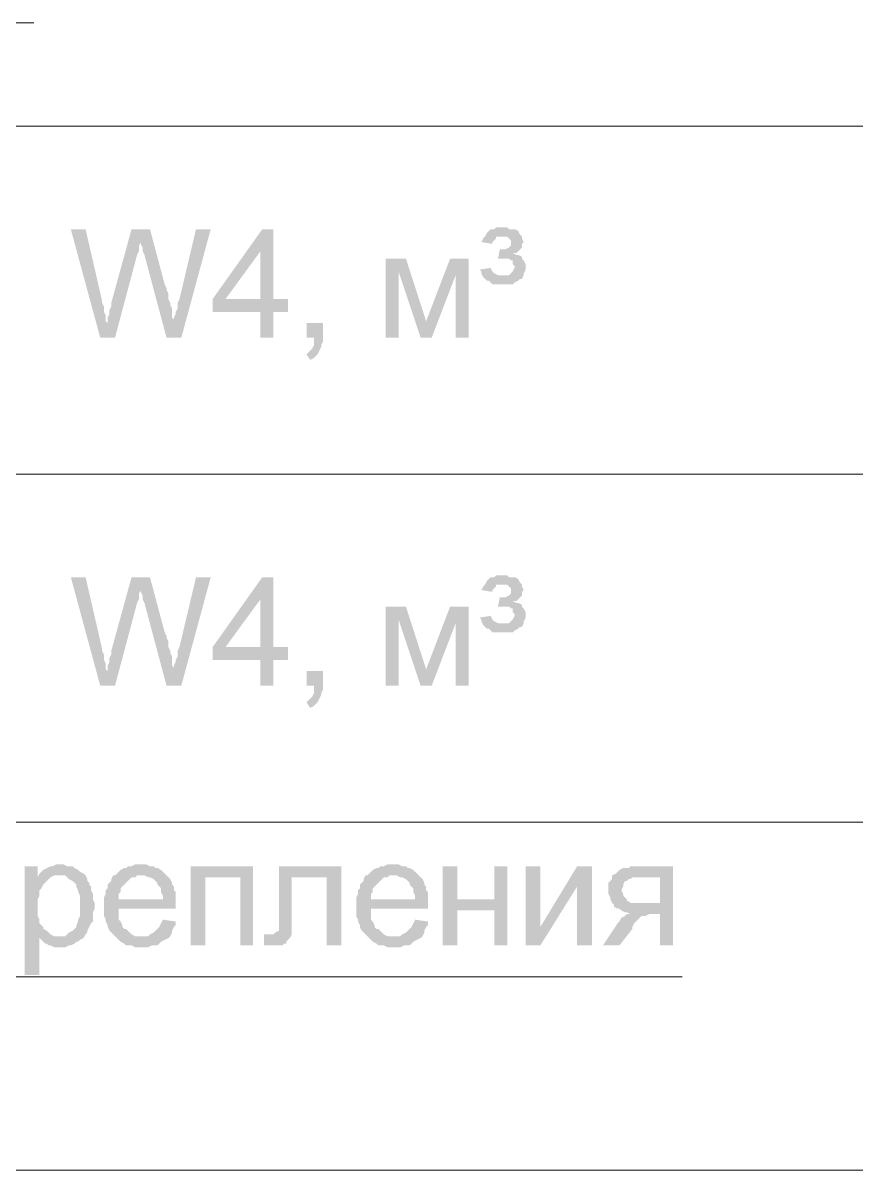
# Model space of a CAD drawing. Header units: millimetres. Extents: x -383313 to -161684, y -117025 to 99224.
# Drawn here: x -360299 to -358384, y -32083 to -29445 of the extents above; entities that cross this region are included whole.
import ezdxf

# ---------------------------------------------------------------- set-up
doc = ezdxf.new("R2010")
doc.units = ezdxf.units.MM
doc.header["$MEASUREMENT"] = 0
doc.layers.add('PDF_Geometry', color=7, linetype='Continuous')
doc.layers.add('PDF_Solid Fills', color=7, linetype='Continuous')

# ---------------------------------------------------------------- blocks, each defined once
blk = doc.blocks.new('A$Cf5759c35')
at = {"layer": 'PDF_Solid Fills'}
for points in [[(-1693.3, -11654.4), (-1727.2, -11654.4), (-1659.5, -11904.1), (-1642.5, -11870.3), (-1646.8, -11866), (-1646.8, -11857.6), (-1646.8, -11853.3), (-1651, -11844.9), (-1651, -11840.6), (-1651, -11832.2), (-1655.2, -11823.7), (-1655.2, -11819.5)], [(-1545.2, -11654.4), (-1587.5, -11654.4), (-1634.1, -11823.7), (-1634.1, -11823.7), (-1634.1, -11827.9), (-1634.1, -11832.2), (-1638.3, -11840.6), (-1638.3, -11849.1), (-1642.5, -11857.6), (-1642.5, -11870.3), (-1659.5, -11904.1), (-1625.6, -11904.1), (-1574.8, -11713.6), (-1574.8, -11713.6), (-1570.6, -11705.2), (-1570.6, -11700.9), (-1570.6, -11692.5), (-1566.3, -11684)], [(-1545.2, -11654.4), (-1566.3, -11684), (-1566.3, -11684), (-1566.3, -11688.2), (-1562.1, -11696.7), (-1562.1, -11705.2), (-1557.9, -11713.6), (-1507.1, -11904.1), (-1490.1, -11870.3), (-1490.1, -11861.8), (-1494.4, -11857.6), (-1494.4, -11849.1), (-1494.4, -11844.9), (-1494.4, -11836.4), (-1498.6, -11827.9), (-1498.6, -11823.7), (-1502.8, -11815.2), (-1502.8, -11811), (-1502.8, -11802.5), (-1507.1, -11794.1), (-1507.1, -11789.8), (-1511.3, -11781.4)], [(-1405.5, -11654.4), (-1439.3, -11654.4), (-1477.4, -11815.2), (-1481.7, -11823.7), (-1481.7, -11827.9), (-1481.7, -11836.4), (-1485.9, -11844.9), (-1485.9, -11849.1), (-1490.1, -11857.6), (-1490.1, -11861.8), (-1490.1, -11870.3), (-1507.1, -11904.1), (-1473.2, -11904.1)], [(-1261.5, -11654.4), (-1286.9, -11654.4), (-1401.2, -11815.2), (-1401.2, -11844.9), (-1291.2, -11844.9), (-1291.2, -11904.1), (-1261.5, -11904.1), (-1261.5, -11844.9), (-1227.7, -11844.9), (-1227.7, -11815.2), (-1261.5, -11815.2), (-1371.6, -11815.2), (-1291.2, -11705.2)], [(-1261.5, -11654.4), (-1291.2, -11705.2), (-1291.2, -11815.2), (-1371.6, -11815.2), (-1261.5, -11815.2)], [(-732.4, -11650.1), (-749.3, -11650.1), (-753.5, -11654.4), (-762, -11654.4), (-766.2, -11658.6), (-766.2, -11658.6), (-770.5, -11662.8), (-774.7, -11671.3), (-736.6, -11671.3), (-732.4, -11671.3), (-723.9, -11671.3), (-719.7, -11675.5), (-715.4, -11679.8), (-715.4, -11684), (-715.4, -11688.2), (-715.4, -11692.5), (-719.7, -11696.7), (-719.7, -11696.7), (-728.1, -11700.9), (-732.4, -11700.9), (-740.8, -11700.9), (-745.1, -11722.1), (-740.8, -11722.1), (-736.6, -11722.1), (-690, -11717.9), (-698.5, -11713.6), (-702.7, -11713.6), (-711.2, -11709.4), (-711.2, -11709.4), (-702.7, -11709.4), (-698.5, -11705.2), (-694.3, -11700.9), (-690, -11696.7), (-690, -11688.2), (-685.8, -11684), (-690, -11675.5), (-690, -11671.3), (-694.3, -11667.1), (-698.5, -11658.6), (-698.5, -11658.6), (-707, -11654.4), (-711.2, -11654.4), (-719.7, -11654.4), (-723.9, -11650.1)], [(-774.7, -11671.3), (-778.9, -11675.5), (-783.2, -11684), (-757.8, -11688.2), (-757.8, -11684), (-753.5, -11679.8), (-749.3, -11675.5), (-749.3, -11671.3), (-740.8, -11671.3), (-736.6, -11671.3)], [(-956.7, -11722.1), (-1003.3, -11722.1), (-1003.3, -11904.1), (-973.7, -11904.1), (-973.7, -11751.7)], [(-812.8, -11722.1), (-855.1, -11722.1), (-910.2, -11866), (-922.9, -11904.1), (-897.5, -11904.1), (-842.4, -11760.2)], [(-690, -11717.9), (-736.6, -11722.1), (-719.7, -11722.1), (-715.4, -11726.3), (-711.2, -11726.3), (-711.2, -11734.8), (-707, -11739), (-707, -11743.3), (-711.2, -11751.7), (-715.4, -11756), (-715.4, -11756), (-719.7, -11760.2), (-728.1, -11760.2), (-736.6, -11760.2), (-778.9, -11764.4), (-774.7, -11768.7), (-770.5, -11772.9), (-766.2, -11772.9), (-762, -11777.1), (-757.8, -11781.4), (-749.3, -11781.4), (-740.8, -11781.4), (-732.4, -11781.4), (-723.9, -11781.4), (-719.7, -11781.4), (-711.2, -11781.4), (-707, -11777.1), (-698.5, -11772.9), (-694.3, -11768.7), (-690, -11768.7), (-685.8, -11760.2), (-685.8, -11756), (-681.6, -11747.5), (-681.6, -11743.3), (-681.6, -11743.3), (-681.6, -11734.8), (-685.8, -11726.3), (-690, -11722.1)], [(-762, -11743.3), (-787.4, -11747.5), (-783.2, -11751.7), (-783.2, -11756), (-778.9, -11764.4), (-736.6, -11760.2), (-740.8, -11760.2), (-745.1, -11760.2), (-753.5, -11756), (-753.5, -11756), (-757.8, -11751.7)], [(-1147.2, -11870.3), (-1185.3, -11870.3), (-1185.3, -11904.1), (-1168.4, -11904.1), (-1168.4, -11908.4), (-1168.4, -11916.8), (-1168.4, -11921.1), (-1172.6, -11929.5), (-1176.9, -11933.8), (-1181.1, -11938), (-1185.3, -11942.2), (-1176.9, -11954.9), (-1176.9, -11954.9), (-1168.4, -11950.7), (-1164.2, -11946.5), (-1159.9, -11942.2), (-1155.7, -11933.8), (-1155.7, -11933.8), (-1151.5, -11925.3), (-1151.5, -11921.1), (-1147.2, -11912.6), (-1147.2, -11904.1)], [(-1693.3, -12454.5), (-1727.2, -12454.5), (-1659.5, -12704.2), (-1642.5, -12670.4), (-1646.8, -12666.1), (-1646.8, -12657.7), (-1646.8, -12653.4), (-1651, -12645), (-1651, -12640.7), (-1651, -12632.3), (-1655.2, -12623.8), (-1655.2, -12619.6)], [(-1545.2, -12454.5), (-1587.5, -12454.5), (-1634.1, -12623.8), (-1634.1, -12623.8), (-1634.1, -12628), (-1634.1, -12632.3), (-1638.3, -12640.7), (-1638.3, -12649.2), (-1642.5, -12657.7), (-1642.5, -12670.4), (-1659.5, -12704.2), (-1625.6, -12704.2), (-1574.8, -12513.7), (-1574.8, -12513.7), (-1570.6, -12505.3), (-1570.6, -12501), (-1570.6, -12492.6), (-1566.3, -12484.1)], [(-1545.2, -12454.5), (-1566.3, -12484.1), (-1566.3, -12484.1), (-1566.3, -12488.3), (-1562.1, -12496.8), (-1562.1, -12505.3), (-1557.9, -12513.7), (-1507.1, -12704.2), (-1490.1, -12670.4), (-1490.1, -12661.9), (-1494.4, -12657.7), (-1494.4, -12649.2), (-1494.4, -12645), (-1494.4, -12636.5), (-1498.6, -12628), (-1498.6, -12623.8), (-1502.8, -12615.3), (-1502.8, -12611.1), (-1502.8, -12602.6), (-1507.1, -12594.2), (-1507.1, -12589.9), (-1511.3, -12581.5)], [(-1405.5, -12454.5), (-1439.3, -12454.5), (-1477.4, -12615.3), (-1481.7, -12623.8), (-1481.7, -12628), (-1481.7, -12636.5), (-1485.9, -12645), (-1485.9, -12649.2), (-1490.1, -12657.7), (-1490.1, -12661.9), (-1490.1, -12670.4), (-1507.1, -12704.2), (-1473.2, -12704.2)], [(-1261.5, -12454.5), (-1286.9, -12454.5), (-1401.2, -12615.3), (-1401.2, -12645), (-1291.2, -12645), (-1291.2, -12704.2), (-1261.5, -12704.2), (-1261.5, -12645), (-1227.7, -12645), (-1227.7, -12615.3), (-1261.5, -12615.3), (-1371.6, -12615.3), (-1291.2, -12505.3)], [(-1261.5, -12454.5), (-1291.2, -12505.3), (-1291.2, -12615.3), (-1371.6, -12615.3), (-1261.5, -12615.3)], [(-774.7, -12471.4), (-778.9, -12475.6), (-783.2, -12484.1), (-757.8, -12488.3), (-757.8, -12484.1), (-753.5, -12479.9), (-749.3, -12475.6), (-749.3, -12471.4), (-740.8, -12471.4), (-736.6, -12471.4)], [(-732.4, -12450.2), (-749.3, -12450.2), (-753.5, -12454.5), (-762, -12454.5), (-766.2, -12458.7), (-766.2, -12458.7), (-770.5, -12462.9), (-774.7, -12471.4), (-736.6, -12471.4), (-732.4, -12471.4), (-723.9, -12471.4), (-719.7, -12475.6), (-715.4, -12479.9), (-715.4, -12484.1), (-715.4, -12488.3), (-715.4, -12492.6), (-719.7, -12496.8), (-719.7, -12496.8), (-728.1, -12501), (-732.4, -12501), (-740.8, -12501), (-745.1, -12522.2), (-740.8, -12522.2), (-736.6, -12522.2), (-690, -12518), (-698.5, -12513.7), (-702.7, -12513.7), (-711.2, -12509.5), (-711.2, -12509.5), (-702.7, -12509.5), (-698.5, -12505.3), (-694.3, -12501), (-690, -12496.8), (-690, -12488.3), (-685.8, -12484.1), (-690, -12475.6), (-690, -12471.4), (-694.3, -12467.2), (-698.5, -12458.7), (-698.5, -12458.7), (-707, -12454.5), (-711.2, -12454.5), (-719.7, -12454.5), (-723.9, -12450.2)], [(-956.7, -12522.2), (-1003.3, -12522.2), (-1003.3, -12704.2), (-973.7, -12704.2), (-973.7, -12551.8)], [(-812.8, -12522.2), (-855.1, -12522.2), (-910.2, -12666.1), (-922.9, -12704.2), (-897.5, -12704.2), (-842.4, -12560.3)], [(-690, -12518), (-736.6, -12522.2), (-719.7, -12522.2), (-715.4, -12526.4), (-711.2, -12526.4), (-711.2, -12534.9), (-707, -12539.1), (-707, -12543.4), (-711.2, -12551.8), (-715.4, -12556.1), (-715.4, -12556.1), (-719.7, -12560.3), (-728.1, -12560.3), (-736.6, -12560.3), (-778.9, -12564.5), (-774.7, -12568.8), (-770.5, -12573), (-766.2, -12573), (-762, -12577.2), (-757.8, -12581.5), (-749.3, -12581.5), (-740.8, -12581.5), (-732.4, -12581.5), (-723.9, -12581.5), (-719.7, -12581.5), (-711.2, -12581.5), (-707, -12577.2), (-698.5, -12573), (-694.3, -12568.8), (-690, -12568.8), (-685.8, -12560.3), (-685.8, -12556.1), (-681.6, -12547.6), (-681.6, -12543.4), (-681.6, -12543.4), (-681.6, -12534.9), (-685.8, -12526.4), (-690, -12522.2)], [(-762, -12543.4), (-787.4, -12547.6), (-783.2, -12551.8), (-783.2, -12556.1), (-778.9, -12564.5), (-736.6, -12560.3), (-740.8, -12560.3), (-745.1, -12560.3), (-753.5, -12556.1), (-753.5, -12556.1), (-757.8, -12551.8)], [(-1147.2, -12670.4), (-1185.3, -12670.4), (-1185.3, -12704.2), (-1168.4, -12704.2), (-1168.4, -12708.5), (-1168.4, -12716.9), (-1168.4, -12721.2), (-1172.6, -12729.6), (-1176.9, -12733.9), (-1181.1, -12738.1), (-1185.3, -12742.3), (-1176.9, -12755), (-1176.9, -12755), (-1168.4, -12750.8), (-1164.2, -12746.6), (-1159.9, -12742.3), (-1155.7, -12733.9), (-1155.7, -12733.9), (-1151.5, -12725.4), (-1151.5, -12721.2), (-1147.2, -12712.7), (-1147.2, -12704.2)], [(-1803.4, -13119.1), (-1833, -13119.1), (-1833, -13368.9), (-1799.2, -13368.9), (-1799.2, -13284.2), (-1756.8, -13280), (-1761.1, -13280), (-1765.3, -13280), (-1773.8, -13275.7), (-1778, -13271.5), (-1782.2, -13267.3), (-1790.7, -13263), (-1790.7, -13258.8), (-1794.9, -13254.6), (-1799.2, -13250.3), (-1799.2, -13241.9), (-1803.4, -13233.4), (-1803.4, -13229.2), (-1803.4, -13220.7), (-1803.4, -13212.2), (-1803.4, -13208), (-1803.4, -13199.5), (-1803.4, -13195.3), (-1799.2, -13186.8), (-1799.2, -13178.4), (-1799.2, -13174.1), (-1794.9, -13169.9), (-1790.7, -13161.4), (-1786.5, -13157.2), (-1782.2, -13153), (-1778, -13148.7), (-1773.8, -13144.5), (-1803.4, -13144.5)], [(-1752.6, -13114.9), (-1752.6, -13114.9), (-1761.1, -13114.9), (-1769.5, -13119.1), (-1773.8, -13119.1), (-1782.2, -13123.3), (-1782.2, -13123.3), (-1790.7, -13127.6), (-1794.9, -13131.8), (-1799.2, -13136), (-1752.6, -13140.3), (-1748.4, -13140.3), (-1739.9, -13140.3), (-1735.7, -13144.5), (-1731.4, -13148.7), (-1723, -13153), (-1718.7, -13157.2), (-1714.5, -13161.4), (-1714.5, -13165.7), (-1710.3, -13174.1), (-1710.3, -13178.4), (-1706, -13186.8), (-1706, -13191.1), (-1706, -13199.5), (-1706, -13208), (-1706, -13212.2), (-1706, -13220.7), (-1706, -13229.2), (-1706, -13233.4), (-1710.3, -13241.9), (-1710.3, -13246.1), (-1714.5, -13254.6), (-1714.5, -13258.8), (-1718.7, -13263), (-1723, -13267.3), (-1731.4, -13271.5), (-1735.7, -13275.7), (-1739.9, -13280), (-1748.4, -13280), (-1756.8, -13280), (-1799.2, -13284.2), (-1799.2, -13284.2), (-1790.7, -13292.7), (-1786.5, -13296.9), (-1782.2, -13296.9), (-1778, -13301.1), (-1773.8, -13301.1), (-1765.3, -13305.4), (-1761.1, -13305.4), (-1752.6, -13305.4), (-1752.6, -13305.4), (-1744.1, -13305.4), (-1739.9, -13305.4), (-1731.4, -13301.1), (-1727.2, -13301.1), (-1718.7, -13296.9), (-1714.5, -13292.7), (-1710.3, -13292.7), (-1706, -13288.4), (-1697.6, -13284.2), (-1693.3, -13275.7), (-1689.1, -13271.5), (-1689.1, -13267.3), (-1684.9, -13258.8), (-1684.9, -13258.8), (-1680.6, -13250.3), (-1676.4, -13246.1), (-1676.4, -13237.6), (-1676.4, -13229.2), (-1676.4, -13224.9), (-1672.2, -13216.5), (-1672.2, -13208), (-1672.2, -13208), (-1672.2, -13203.8), (-1676.4, -13195.3), (-1676.4, -13186.8), (-1676.4, -13182.6), (-1680.6, -13174.1), (-1680.6, -13165.7), (-1684.9, -13161.4), (-1684.9, -13157.2), (-1689.1, -13153), (-1689.1, -13148.7), (-1693.3, -13140.3), (-1697.6, -13136), (-1706, -13131.8), (-1710.3, -13127.6), (-1710.3, -13127.6), (-1718.7, -13123.3), (-1723, -13119.1), (-1731.4, -13119.1), (-1735.7, -13119.1), (-1744.1, -13114.9)], [(-1566.3, -13114.9), (-1566.3, -13114.9), (-1579, -13114.9), (-1587.5, -13119.1), (-1596, -13119.1), (-1600.2, -13123.3), (-1604.4, -13123.3), (-1612.9, -13127.6), (-1617.1, -13131.8), (-1621.4, -13136), (-1625.6, -13140.3), (-1566.3, -13140.3), (-1562.1, -13140.3), (-1557.9, -13140.3), (-1549.4, -13144.5), (-1545.2, -13144.5), (-1536.7, -13148.7), (-1532.5, -13153), (-1528.2, -13157.2), (-1528.2, -13161.4), (-1524, -13165.7), (-1519.8, -13169.9), (-1519.8, -13178.4), (-1515.5, -13186.8), (-1515.5, -13195.3), (-1617.1, -13195.3), (-1485.9, -13195.3), (-1485.9, -13186.8), (-1485.9, -13178.4), (-1490.1, -13174.1), (-1490.1, -13165.7), (-1494.4, -13161.4), (-1494.4, -13157.2), (-1498.6, -13148.7), (-1502.8, -13144.5), (-1507.1, -13140.3), (-1511.3, -13136), (-1515.5, -13131.8), (-1519.8, -13127.6), (-1528.2, -13123.3), (-1532.5, -13123.3), (-1536.7, -13119.1), (-1545.2, -13119.1), (-1553.6, -13114.9), (-1557.9, -13114.9)], [(-1308.1, -13119.1), (-1452, -13119.1), (-1452, -13301.1), (-1418.2, -13301.1), (-1418.2, -13144.5), (-1337.7, -13144.5)], [(-1104.9, -13119.1), (-1248.8, -13119.1), (-1248.8, -13267.3), (-1248.8, -13267.3), (-1257.3, -13271.5), (-1257.3, -13271.5), (-1261.5, -13275.7), (-1270, -13275.7), (-1282.7, -13275.7), (-1282.7, -13301.1), (-1278.5, -13301.1), (-1270, -13301.1), (-1265.8, -13301.1), (-1257.3, -13301.1), (-1257.3, -13301.1), (-1248.8, -13301.1), (-1240.4, -13301.1), (-1236.1, -13296.9), (-1231.9, -13296.9), (-1231.9, -13292.7), (-1227.7, -13288.4), (-1223.4, -13284.2), (-1219.2, -13275.7), (-1219.2, -13271.5), (-1219.2, -13267.3), (-1219.2, -13263), (-1219.2, -13254.6), (-1219.2, -13246.1), (-1219.2, -13237.6), (-1219.2, -13144.5), (-1138.8, -13144.5)], [(-986.4, -13114.9), (-986.4, -13114.9), (-999.1, -13114.9), (-1007.5, -13119.1), (-1016, -13119.1), (-1020.2, -13123.3), (-1024.5, -13123.3), (-1032.9, -13127.6), (-1037.2, -13131.8), (-1041.4, -13136), (-1045.6, -13140.3), (-986.4, -13140.3), (-982.1, -13140.3), (-977.9, -13140.3), (-969.4, -13144.5), (-965.2, -13144.5), (-956.7, -13148.7), (-952.5, -13153), (-948.3, -13157.2), (-948.3, -13161.4), (-944, -13165.7), (-939.8, -13169.9), (-939.8, -13178.4), (-935.6, -13186.8), (-935.6, -13195.3), (-1037.2, -13195.3), (-905.9, -13195.3), (-905.9, -13186.8), (-905.9, -13178.4), (-910.2, -13174.1), (-910.2, -13165.7), (-914.4, -13161.4), (-914.4, -13157.2), (-918.6, -13148.7), (-922.9, -13144.5), (-927.1, -13140.3), (-931.3, -13136), (-935.6, -13131.8), (-939.8, -13127.6), (-948.3, -13123.3), (-952.5, -13123.3), (-956.7, -13119.1), (-965.2, -13119.1), (-973.7, -13114.9), (-977.9, -13114.9)], [(-838.2, -13119.1), (-872.1, -13119.1), (-872.1, -13301.1), (-838.2, -13301.1), (-838.2, -13220.7), (-753.5, -13220.7), (-838.2, -13195.3)], [(-723.9, -13119.1), (-753.5, -13119.1), (-753.5, -13195.3), (-838.2, -13195.3), (-753.5, -13220.7), (-753.5, -13301.1), (-723.9, -13301.1)], [(-529.2, -13119.1), (-563, -13119.1), (-647.7, -13258.8), (-681.6, -13301.1), (-647.7, -13301.1), (-563, -13165.7)], [(-342.9, -13119.1), (-440.3, -13119.1), (-444.5, -13123.3), (-457.2, -13123.3), (-465.7, -13127.6), (-469.9, -13131.8), (-474.1, -13136), (-474.1, -13136), (-482.6, -13140.3), (-372.5, -13144.5), (-372.5, -13203.8), (-406.4, -13203.8), (-478.4, -13208), (-478.4, -13212.2), (-469.9, -13216.5), (-465.7, -13216.5), (-461.4, -13220.7), (-453, -13224.9), (-448.7, -13224.9), (-440.3, -13229.2), (-444.5, -13229.2), (-372.5, -13229.2), (-372.5, -13301.1), (-342.9, -13301.1)], [(-1799.2, -13136), (-1803.4, -13144.5), (-1773.8, -13144.5), (-1765.3, -13140.3), (-1761.1, -13140.3), (-1752.6, -13140.3)], [(-1625.6, -13140.3), (-1629.8, -13140.3), (-1634.1, -13148.7), (-1634.1, -13153), (-1638.3, -13157.2), (-1642.5, -13161.4), (-1642.5, -13169.9), (-1646.8, -13174.1), (-1646.8, -13182.6), (-1651, -13191.1), (-1651, -13195.3), (-1651, -13203.8), (-1651, -13212.2), (-1651, -13220.7), (-1651, -13224.9), (-1651, -13233.4), (-1646.8, -13241.9), (-1646.8, -13246.1), (-1642.5, -13254.6), (-1642.5, -13258.8), (-1638.3, -13267.3), (-1634.1, -13271.5), (-1629.8, -13275.7), (-1625.6, -13280), (-1566.3, -13280), (-1566.3, -13280), (-1574.8, -13280), (-1579, -13280), (-1587.5, -13275.7), (-1591.7, -13271.5), (-1596, -13267.3), (-1600.2, -13263), (-1604.4, -13263), (-1608.7, -13258.8), (-1608.7, -13254.6), (-1612.9, -13246.1), (-1617.1, -13241.9), (-1617.1, -13233.4), (-1617.1, -13224.9), (-1617.1, -13216.5), (-1485.9, -13216.5), (-1485.9, -13216.5), (-1485.9, -13212.2), (-1485.9, -13203.8), (-1485.9, -13195.3), (-1617.1, -13195.3), (-1617.1, -13191.1), (-1617.1, -13182.6), (-1612.9, -13178.4), (-1612.9, -13169.9), (-1608.7, -13165.7), (-1604.4, -13161.4), (-1600.2, -13157.2), (-1596, -13153), (-1591.7, -13148.7), (-1587.5, -13144.5), (-1579, -13144.5), (-1574.8, -13140.3), (-1566.3, -13140.3)], [(-1045.6, -13140.3), (-1049.9, -13140.3), (-1054.1, -13148.7), (-1054.1, -13153), (-1058.3, -13157.2), (-1062.6, -13161.4), (-1062.6, -13169.9), (-1066.8, -13174.1), (-1066.8, -13182.6), (-1071, -13191.1), (-1071, -13195.3), (-1071, -13203.8), (-1071, -13212.2), (-1071, -13220.7), (-1071, -13224.9), (-1071, -13233.4), (-1066.8, -13241.9), (-1066.8, -13246.1), (-1062.6, -13254.6), (-1062.6, -13258.8), (-1058.3, -13267.3), (-1054.1, -13271.5), (-1049.9, -13275.7), (-1045.6, -13280), (-986.4, -13280), (-986.4, -13280), (-994.8, -13280), (-999.1, -13280), (-1007.5, -13275.7), (-1011.8, -13271.5), (-1016, -13267.3), (-1020.2, -13263), (-1024.5, -13263), (-1028.7, -13258.8), (-1028.7, -13254.6), (-1032.9, -13246.1), (-1037.2, -13241.9), (-1037.2, -13233.4), (-1037.2, -13224.9), (-1037.2, -13216.5), (-905.9, -13216.5), (-905.9, -13216.5), (-905.9, -13212.2), (-905.9, -13203.8), (-905.9, -13195.3), (-1037.2, -13195.3), (-1037.2, -13191.1), (-1037.2, -13182.6), (-1032.9, -13178.4), (-1032.9, -13169.9), (-1028.7, -13165.7), (-1024.5, -13161.4), (-1020.2, -13157.2), (-1016, -13153), (-1011.8, -13148.7), (-1007.5, -13144.5), (-999.1, -13144.5), (-994.8, -13140.3), (-986.4, -13140.3)], [(-482.6, -13140.3), (-482.6, -13148.7), (-486.8, -13153), (-491.1, -13157.2), (-491.1, -13165.7), (-491.1, -13174.1), (-491.1, -13178.4), (-491.1, -13182.6), (-486.8, -13191.1), (-486.8, -13195.3), (-482.6, -13203.8), (-478.4, -13208), (-406.4, -13203.8), (-406.4, -13203.8), (-419.1, -13203.8), (-423.3, -13203.8), (-431.8, -13203.8), (-440.3, -13203.8), (-444.5, -13199.5), (-448.7, -13199.5), (-448.7, -13195.3), (-453, -13191.1), (-457.2, -13186.8), (-457.2, -13182.6), (-461.4, -13174.1), (-461.4, -13174.1), (-457.2, -13165.7), (-457.2, -13161.4), (-453, -13153), (-448.7, -13153), (-444.5, -13148.7), (-440.3, -13148.7), (-436, -13144.5), (-427.6, -13144.5), (-414.9, -13144.5), (-372.5, -13144.5)], [(-444.5, -13229.2), (-448.7, -13229.2), (-453, -13233.4), (-461.4, -13237.6), (-465.7, -13246.1), (-469.9, -13250.3), (-503.8, -13301.1), (-465.7, -13301.1), (-436, -13263), (-436, -13258.8), (-431.8, -13250.3), (-427.6, -13246.1), (-423.3, -13241.9), (-419.1, -13237.6), (-414.9, -13233.4), (-410.6, -13233.4), (-406.4, -13233.4), (-397.9, -13229.2), (-389.5, -13229.2), (-372.5, -13229.2)], [(-1515.5, -13241.9), (-1515.5, -13241.9), (-1519.8, -13250.3), (-1524, -13258.8), (-1528.2, -13263), (-1532.5, -13267.3), (-1536.7, -13271.5), (-1536.7, -13271.5), (-1545.2, -13275.7), (-1549.4, -13280), (-1557.9, -13280), (-1566.3, -13280), (-1625.6, -13280), (-1625.6, -13280), (-1621.4, -13284.2), (-1617.1, -13288.4), (-1612.9, -13292.7), (-1604.4, -13296.9), (-1600.2, -13301.1), (-1591.7, -13301.1), (-1587.5, -13301.1), (-1579, -13305.4), (-1570.6, -13305.4), (-1566.3, -13305.4), (-1566.3, -13305.4), (-1557.9, -13305.4), (-1549.4, -13305.4), (-1540.9, -13301.1), (-1536.7, -13301.1), (-1528.2, -13301.1), (-1524, -13296.9), (-1519.8, -13292.7), (-1511.3, -13288.4), (-1511.3, -13288.4), (-1502.8, -13284.2), (-1498.6, -13280), (-1494.4, -13271.5), (-1494.4, -13267.3), (-1490.1, -13258.8), (-1485.9, -13254.6), (-1485.9, -13246.1)], [(-935.6, -13241.9), (-935.6, -13241.9), (-939.8, -13250.3), (-944, -13258.8), (-948.3, -13263), (-952.5, -13267.3), (-956.7, -13271.5), (-956.7, -13271.5), (-965.2, -13275.7), (-969.4, -13280), (-977.9, -13280), (-986.4, -13280), (-1045.6, -13280), (-1045.6, -13280), (-1041.4, -13284.2), (-1037.2, -13288.4), (-1032.9, -13292.7), (-1024.5, -13296.9), (-1020.2, -13301.1), (-1011.8, -13301.1), (-1007.5, -13301.1), (-999.1, -13305.4), (-990.6, -13305.4), (-986.4, -13305.4), (-986.4, -13305.4), (-977.9, -13305.4), (-969.4, -13305.4), (-961, -13301.1), (-956.7, -13301.1), (-948.3, -13301.1), (-944, -13296.9), (-939.8, -13292.7), (-931.3, -13288.4), (-931.3, -13288.4), (-922.9, -13284.2), (-918.6, -13280), (-914.4, -13271.5), (-914.4, -13267.3), (-910.2, -13258.8), (-905.9, -13254.6), (-905.9, -13246.1)]]:
    blk.add_hatch(color=8, dxfattribs=at).paths.add_polyline_path(points)
at = {"layer": 'PDF_Geometry', "color": 8, "lineweight": 13}
for points in [[(-3691.5, -11180.2), (-1811.9, -11180.2)], [(-13500.1, -11417.3), (4999.4, -11417.3)], [(-13500.1, -12217.4), (4999.4, -12217.4)], [(-13500.1, -13017.5), (4999.4, -13017.5)], [(-5168.9, -13373.1), (-321.7, -13373.1)], [(-13500.1, -13817.6), (4999.4, -13817.6)]]:
    blk.add_lwpolyline(points, dxfattribs=at)
at = {"layer": 'PDF_Solid Fills', "color": 8, "lineweight": 13}
for points in [[(-956.7, -11722.1), (-973.7, -11751.7), (-910.2, -11866), (-922.9, -11904.1)], [(-812.8, -11722.1), (-842.4, -11760.2), (-812.8, -11904.1), (-842.4, -11904.1)], [(-956.7, -12522.2), (-973.7, -12551.8), (-910.2, -12666.1), (-922.9, -12704.2)], [(-812.8, -12522.2), (-842.4, -12560.3), (-812.8, -12704.2), (-842.4, -12704.2)], [(-1308.1, -13119.1), (-1337.7, -13144.5), (-1308.1, -13301.1), (-1337.7, -13301.1)], [(-1104.9, -13119.1), (-1138.8, -13144.5), (-1104.9, -13301.1), (-1138.8, -13301.1)], [(-647.7, -13119.1), (-681.6, -13119.1), (-647.7, -13258.8), (-681.6, -13301.1)], [(-529.2, -13119.1), (-563, -13165.7), (-529.2, -13301.1), (-563, -13301.1)]]:
    blk.add_solid(points, dxfattribs=at)

msp = doc.modelspace()

# ---------------------------------------------------------------- block references
at = {"ltscale": 100}
msp.add_blockref('A$Cf5759c35', (-358461.97282, -18264.93104), dxfattribs=at)

doc.saveas('drawing.dxf')
